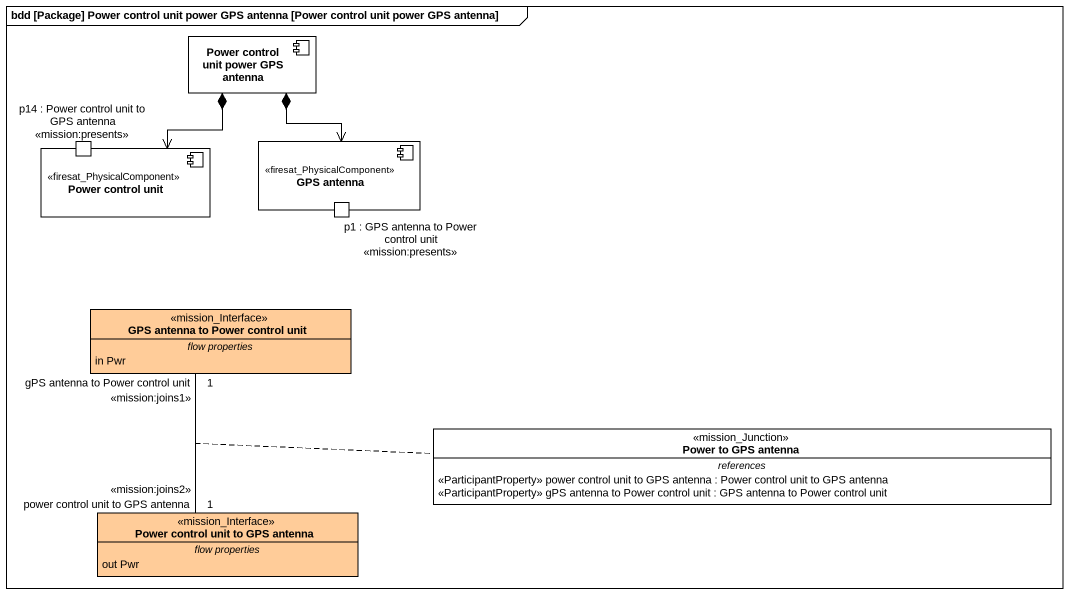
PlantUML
@startuml
mainframe bdd [Package] Power control unit power GPS antenna [Power control unit power GPS antenna]
allowmixing
hide circle
hide empty members
component "Power control unit power GPS antenna" as Power_control_unit_power
component "Power control unit" as Power_control_unit <<firesat_PhysicalComponent>> {
  port "p14 : Power control unit to GPS antenna <<mission:presents>>" as p14_Power_control_unit_to
}
component "GPS antenna" as GPS_antenna <<firesat_PhysicalComponent>> {
  port "p1 : GPS antenna to Power control unit <<mission:presents>>" as p1_GPS_antenna_to_Power
}
class "GPS antenna to Power control unit" as GPS_antenna_to_Power <<mission_Interface>> #FFCC99 {
  -- flow properties --
  in Pwr
}
class "Power to GPS antenna" as Power_to_GPS_antenna <<mission_Junction>> {
  -- references --
  <<ParticipantProperty>> power control unit to GPS antenna : Power control unit to GPS antenna
  <<ParticipantProperty>> gPS antenna to Power control unit : GPS antenna to Power control unit
}
class "Power control unit to GPS antenna" as Power_control_unit_to_GPS <<mission_Interface>> #FFCC99 {
  -- flow properties --
  out Pwr
}
Power_control_unit_power *--> Power_control_unit
Power_control_unit_power *--> GPS_antenna
GPS_antenna_to_Power "1\ngPS antenna to Power control unit\n<<mission:joins1>>" -- "1\npower control unit to GPS antenna\n<<mission:joins2>>" Power_control_unit_to_GPS
(GPS_antenna_to_Power, Power_control_unit_to_GPS) .. Power_to_GPS_antenna
@enduml
